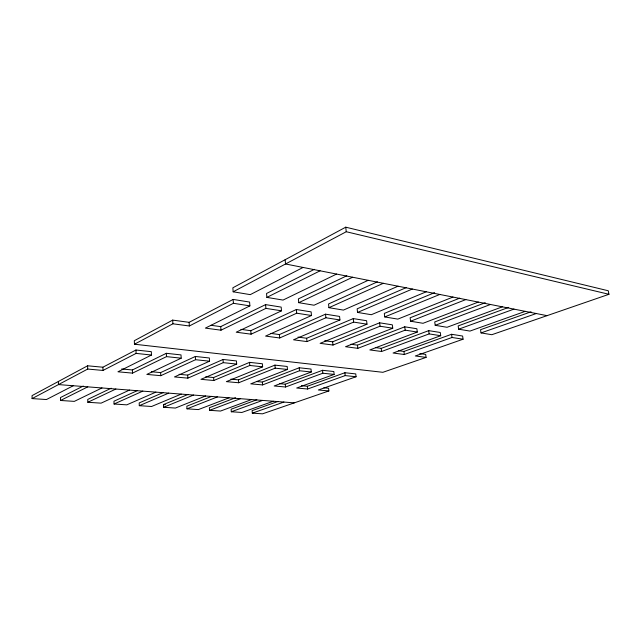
<?xml version="1.0" encoding="UTF-8"?>
<svg xmlns="http://www.w3.org/2000/svg" width="641" height="641" viewBox="0 0 641 641"><rect width="100%" height="100%" fill="white"/><g stroke="black" fill="none" stroke-linecap="round" stroke-linejoin="round"><path stroke-width="0.96" d="M121.686 368.968L132.391 369.969L166.331 353.311L181.002 354.906L181.195 358.183L166.516 356.628L132.535 373.118L117.928 371.796L151.484 355.034L151.316 351.677L135.94 350.01L102.872 367.213L87.601 365.795L32.05 395.625L32.098 398.59L46.456 399.535L73.274 385.738M210.977 325.299L220.736 326.622L265.59 304.611L281.167 307.095L281.511 310.821L265.911 308.377L220.993 330.187L205.376 328.112L249.894 305.877L249.581 302.055L233.124 299.427L189.119 322.335L172.685 320.107L134.306 340.716L134.466 344.217L382.869 372.309L426.089 357.39L425.696 354.401L419.823 353.608M531.044 311.798L480.542 329.698L481.022 332.919L491.831 334.706L608.95 294.299L608.277 290.774L345.739 227.178L232.859 287.793L233.164 291.799L250.262 294.636L303.081 267.441M32.098 398.59L87.713 369.056L102.993 370.442L136.1 353.399L151.484 355.034M134.466 344.217L172.902 323.801L189.351 325.989L233.42 303.297L249.894 305.877M233.164 291.799L346.26 231.73L608.95 294.299M83.282 386.034L60.454 397.564L60.526 400.473L74.316 401.378L101.967 387.957M314.346 269.348L266.536 293.49L266.872 297.392L283.034 300.068L336.597 274.068M60.526 400.473L87.769 386.86M266.872 297.392L320.091 270.806M111.222 388.214L87.737 399.423L87.825 402.276L101.078 403.149L129.474 390.089M346.789 275.774L298.385 298.882L298.746 302.68L314.042 305.212L368.198 280.309M87.825 402.276L115.861 389.039M181.195 358.183L146.821 374.416L160.803 375.682L195.545 359.705L209.567 361.195L209.351 357.99L195.337 356.468L160.635 372.597L151.324 371.732M281.511 310.821L236.217 332.206L251.072 334.177L296.695 313.193L311.486 315.508L311.125 311.879L296.342 309.515L250.783 330.692L240.896 329.354M298.746 302.68L352.63 277.233M137.278 390.641L113.954 401.218L114.066 404.006L126.806 404.848L155.867 392.14M377.413 281.84L328.545 303.978L328.929 307.688L343.432 310.092L398.029 286.207M114.066 404.006L142.807 391.122M209.567 361.195L174.48 376.924L187.869 378.142L223.276 362.654L236.681 364.072L236.441 360.939L223.044 359.481L187.685 375.113L179.079 374.312M311.486 315.508L265.558 336.092L279.692 337.975L325.9 317.76L339.946 319.955L339.562 316.414L325.524 314.17L279.388 334.57L270.911 333.424M328.929 307.688L383.326 283.298M163.006 392.645L139.177 402.933L139.305 405.681L151.564 406.49L181.219 394.103M406.354 287.569L357.141 308.818L357.558 312.431L371.323 314.715L426.241 291.783M139.305 405.681L168.671 393.133M236.681 364.072L200.978 379.328L213.806 380.498L249.798 365.466L262.626 366.828L262.369 363.759L249.549 362.365L213.605 377.533L205.713 376.796M339.946 319.955L293.498 339.802L306.967 341.589L353.64 322.103L367.005 324.186L366.596 320.724L353.247 318.593L306.646 338.264L297.985 337.094M357.558 312.431L412.323 289.035M205.585 395.994L175.402 408.061L163.599 407.283L163.447 404.591L187.909 394.495M434.678 292.625L384.304 313.417L384.736 316.942L397.821 319.114L452.955 297.063M163.599 407.283L193.526 395.056M262.626 366.828L226.377 381.635L238.692 382.749L275.181 368.158L287.472 369.464L287.192 366.46L274.917 365.122L238.476 379.849L230.896 379.143M367.005 324.186L320.131 343.336L332.991 345.042L380.033 326.229L392.757 328.216L392.34 324.835L379.624 322.808L332.647 341.789L324.739 340.716M384.736 316.942L439.774 294.459M211.698 396.346L186.835 406.186L186.996 408.83L198.373 409.583L229.029 397.813M459.749 298.145L410.136 317.784L410.585 321.229L423.036 323.296L478.298 302.071M186.996 408.83L217.419 396.915M287.472 369.464L250.759 383.847L262.586 384.921L299.499 370.746L311.286 371.996L310.997 369.048L299.219 367.766L262.353 382.068L256.44 381.523M392.757 328.216L345.555 346.709L357.838 348.335L405.176 330.155L417.299 332.054L416.866 328.745L404.743 326.814L357.478 345.154L350.867 344.257M410.585 321.229L465.791 299.595M235.535 397.765L209.375 407.724L209.551 410.32L220.528 411.049L251.593 399.559M485.261 302.712L434.726 321.95L435.191 325.316L447.057 327.279L502.368 306.823M209.551 410.32L240.415 398.694M311.286 371.996L274.18 385.97L285.549 387.004L322.824 373.222L334.129 374.416L333.833 371.524L322.527 370.298L285.293 384.207L279.612 383.679M417.299 332.054L369.841 349.93L381.587 351.492L429.141 333.905L440.712 335.716L440.271 332.479L428.701 330.636L381.219 348.375L375.346 347.582M435.191 325.316L490.485 304.475M256.825 399.776L231.121 409.206L231.305 411.762L241.897 412.459L273.322 401.25M508.714 307.368L458.171 325.916L458.644 329.202L469.965 331.085L525.259 311.35M231.305 411.762L262.554 400.409M334.129 374.416L296.695 388.013L307.624 389.007L345.211 375.594L356.067 376.748L355.755 373.911L344.906 372.733L307.36 386.267L301.398 385.706M440.712 335.716L393.077 353.015L404.319 354.505L452.025 337.478L463.074 339.209L462.618 336.044L451.568 334.281L403.934 351.452L398.317 350.691M458.644 329.202L513.954 309.114M278.09 401.426L252.105 410.641L252.306 413.149L262.53 413.822L328.873 390.938L328.593 388.246L323.817 387.797M252.306 413.149L283.899 402.067M356.067 376.748L318.353 389.984L328.873 390.938M463.074 339.209L415.32 355.963L426.089 357.39M481.022 332.919L536.285 313.529M163.447 404.591L165.418 404.727M294.275 402.869L58.459 384.584L58.387 381.483M547.053 315.66L285.541 263.98L285.141 259.717M451.568 334.281L452.025 337.478M428.701 330.636L429.141 333.905M404.743 326.814L405.176 330.155M403.934 351.452L404.319 354.505M379.624 322.808L380.033 326.229M381.219 348.375L381.587 351.492M345.739 227.178L346.26 231.73M357.478 345.154L357.838 348.335M353.247 318.593L353.64 322.103M344.906 372.733L345.211 375.594M332.647 341.789L332.991 345.042M325.524 314.17L325.9 317.76M322.527 370.298L322.824 373.222M306.646 338.264L306.967 341.589M307.36 386.267L307.624 389.007M296.342 309.515L296.695 313.193M299.219 367.766L299.499 370.746M285.293 384.207L285.549 387.004M279.388 334.57L279.692 337.975M274.917 365.122L275.181 368.158M265.59 304.611L265.911 308.377M262.353 382.068L262.586 384.921M250.783 330.692L251.072 334.177M249.549 362.365L249.798 365.466M233.124 299.427L233.42 303.297M238.476 379.849L238.692 382.749M220.736 326.622L220.993 330.187M223.044 359.481L223.276 362.654M213.605 377.533L213.806 380.498M195.337 356.468L195.545 359.705M189.119 322.335L189.351 325.989M187.685 375.113L187.869 378.142M172.685 320.107L172.902 323.801M166.331 353.311L166.516 356.628M160.635 372.597L160.803 375.682M135.94 350.01L136.1 353.399M132.391 369.969L132.535 373.118M102.872 367.213L102.993 370.442M87.601 365.795L87.713 369.056"/></g></svg>
